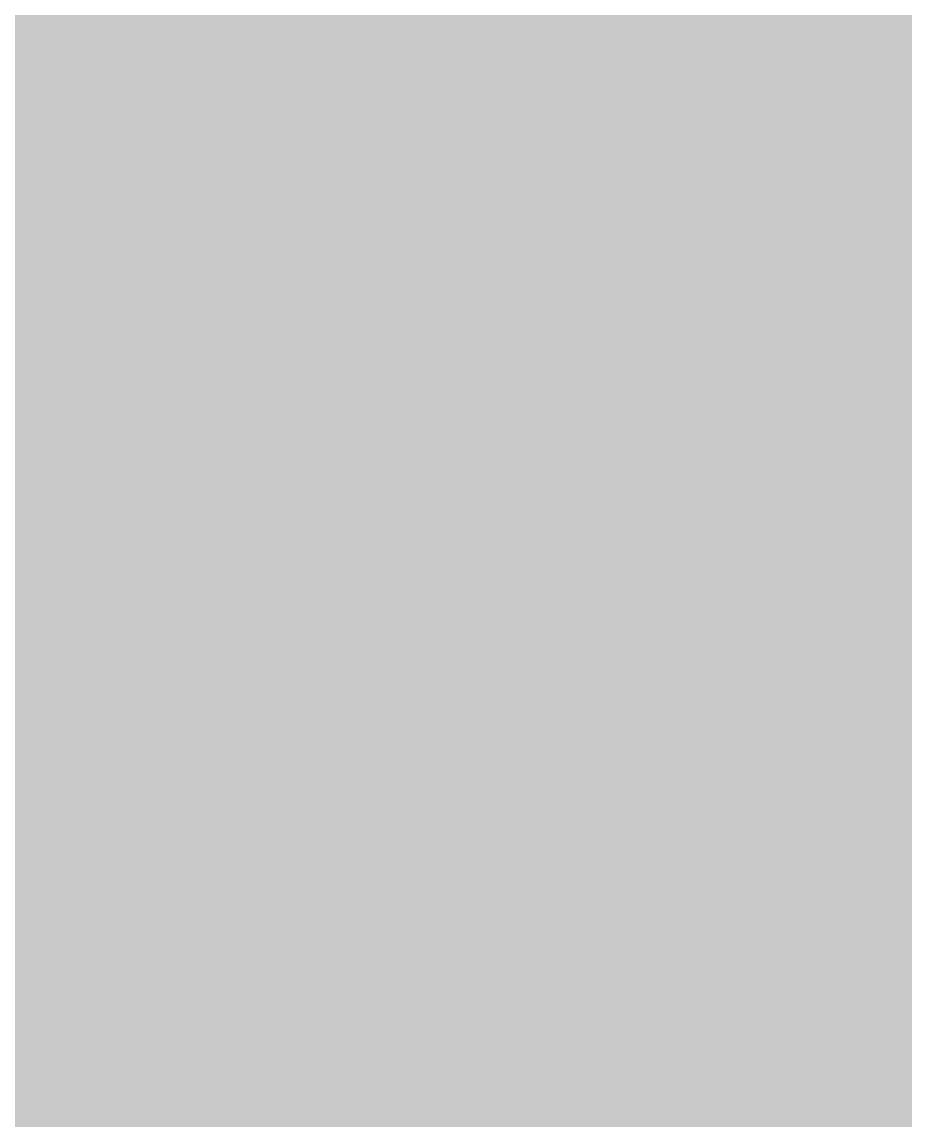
# Model space of a CAD drawing. Header units: millimetres. Extents: x -11450 to 1579, y -1115 to 3078.
# Drawn here: x -4170.358 to -4168.557, y 953.983 to 956.223 of the extents above; entities that cross this region are included whole.
import ezdxf

# ---------------------------------------------------------------- set-up
doc = ezdxf.new("R2010")
doc.units = ezdxf.units.MM
doc.layers.add('G-XREF-____-OTLN', color=8, linetype='Continuous', lineweight=9)
doc.layers.add('M-EQPM-____-OTLN', color=50, linetype='Continuous', lineweight=9)

# ---------------------------------------------------------------- blocks, each defined once
blk = doc.blocks.new('Filter column D940 26_01_26 - ASY SLM 1600 Filter column D940_iam-V168-Разрез 11')
at = {"layer": 'G-XREF-____-OTLN'}
h = blk.add_hatch(color=9, dxfattribs=at)
h.paths.add_polyline_path([(-4026.2459, 796.5743), (-4000.9402, 821.6988), (-3971.8211, 1009.9233), (-3961.9386, 1008.3945), (-3988.985, 833.5685), (-3938.7335, 883.4602), (-3958.0614, 1008.3945), (-3948.1789, 1009.9233), (-3929.7169, 892.4123), (-3898.6186, 923.288), (-3943.8734, 1011.3223), (-3934.9797, 1015.8942), (-3891.1741, 930.6791), (-3867.9087, 953.778), (-3931.8429, 1018.1732), (-3924.7465, 1025.2188), (-3800.9685, 900.5483), (-3773.5566, 953.8729), (-3922.0855, 1028.8813), (-3917.5776, 1037.8076), (-3768.9846, 962.7668), (-3743.3144, 1013.4467), (-3916.3795, 1041.4951), (-3914.7797, 1051.3663), (-3738.1544, 1022.7409), (-3703.5106, 1090.1336), (-3914.7797, 1055.8935), (-3916.3795, 1065.7647), (-3699.1032, 1100.9784), (-3704.4984, 1124.9981), (-3711.6181, 1147.3798), (-3721.099, 1168.6756), (-3917.5776, 1069.4522), (-3922.0855, 1078.3785), (-3725.5529, 1177.6292), (-3729.2054, 1184.4621), (-3783.5562, 1224.2493), (-3924.7465, 1082.041), (-3931.8429, 1089.0866), (-3791.7471, 1230.2455), (-3843.9446, 1268.4564), (-3934.9797, 1091.3656), (-3943.8734, 1095.9375), (-3852.1142, 1274.4369), (-3907.2103, 1314.3048), (-3911.2974, 1315.0105), (-3914.5038, 1315.0105), (-3948.1789, 1097.3364), (-3958.0614, 1098.8653), (-3924.4095, 1316.389), (-3954.5535, 1319.558), (-3964.2889, 1319.5373), (-3980.5527, 1219.1859), (-3961.9386, 1098.8653), (-3971.8211, 1097.3364), (-3985.7298, 1187.2421), (-3994.6785, 1132.0266), (-3976.1266, 1095.9375), (-3985.0203, 1091.3656), (-3997.3966, 1115.2556), (-3999.746, 1100.7591), (-3988.1571, 1089.0866), (-3995.2535, 1082.041), (-4001.7235, 1088.5576), (-4002.9603, 1080.9266), (-3997.9145, 1078.3785), (-4002.4224, 1069.4522), (-4004.6385, 1070.5713), (-4004.9997, 1065.9882), (-4003.6205, 1065.7647), (-4005.2203, 1055.8935), (-4007.0174, 1055.8935), (-4007.8193, 1050.9451), (-4005.2203, 1051.3663), (-4003.6205, 1041.4951), (-4009.5055, 1040.5414), (-4010.6194, 1033.6681), (-4002.4224, 1037.8076), (-3997.9145, 1028.8813), (-4012.5969, 1021.4666), (-4015.2535, 1005.0746), (-3995.2535, 1025.2188), (-3988.1571, 1018.1732), (-4018.0025, 988.1125), (-4026.6131, 934.9837), (-3985.0203, 1015.8942), (-3976.1266, 1011.3223), (-4031.7902, 903.0398), (-4047.9197, 803.5169), (-4027.1086, 796.836)])
h.paths.add_polyline_path([(-3867.8579, 804.8887), (-3852.8665, 810.1673), (-3845.2849, 814.3394), (-3843.9488, 816.9386), (-3867.8579, 863.4491), (-3867.8579, 806.1293)])
h.paths.add_polyline_path([(-4095.3751, 825.7467), (-4095.3751, 910.1821), (-4143.2395, 861.9726), (-4123.3002, 844.5508), (-4110.8225, 834.6647), (-4098.0655, 827.2999)])
h.paths.add_polyline_path([(-3838.3268, 827.875), (-3805.7757, 891.197), (-3867.8579, 953.7268), (-3867.8579, 885.322), (-3840.4715, 832.047)])
h.paths.add_polyline_path([(-4150.68, 868.6717), (-4095.3751, 924.3753), (-4095.3751, 979.6628), (-4194.4471, 929.6306), (-4184.1734, 911.2642), (-4163.7286, 883.8102), (-4152.7944, 870.5754)])
h.paths.add_polyline_path([(-4198.9007, 938.5843), (-4166.8055, 954.7927), (-4166.8055, 1015.0479), (-4220.8972, 1006.2814), (-4215.4137, 981.973), (-4208.3094, 959.7152), (-4200.2655, 941.6495)])
h.paths.add_polyline_path([(-4162.2553, 957.0906), (-4095.3751, 990.8657), (-4095.3751, 1026.6246), (-4129.3405, 1021.1198), (-4160.6502, 960.2129)])
h.paths.add_polyline_path([(-3959.8384, 1008.6302), (-3982.6398, 1014.7398), (-3999.0517, 1031.27), (-4004.9997, 1053.7915), (-3998.8901, 1076.2697), (-3982.3599, 1092.6816), (-3959.8384, 1098.6296), (-3937.3602, 1092.52), (-3920.9483, 1075.9898), (-3915.0003, 1053.4683), (-3921.1099, 1030.9901), (-3937.6401, 1014.5782), (-3958.9259, 1008.8782)])
h.paths.add_polyline_path([(-3960, 1011.67), (-3938.8695, 1017.4411), (-3923.5517, 1033.0544), (-3918.0828, 1053.7915), (-3923.8112, 1074.7604), (-3939.4246, 1090.0782), (-3960.1616, 1095.5471), (-3981.1305, 1089.8187), (-3996.4483, 1074.2053), (-4001.9172, 1053.4683), (-3996.1888, 1032.4994), (-3980.5754, 1017.1816), (-3960.1509, 1011.7099)])
h.paths.add_polyline_path([(-4222.8042, 1016.1028), (-4166.8055, 1025.1784), (-4166.8055, 1082.0814), (-4222.8036, 1091.1569), (-4225.0405, 1068.4517), (-4224.7356, 1035.7178), (-4223.3152, 1021.2923)])
h.paths.add_polyline_path([(-4123.6596, 1032.171), (-4095.3751, 1036.7551), (-4095.3751, 1070.5047), (-4103.294, 1071.7882), (-4120.762, 1037.8076)])
h.paths.add_polyline_path([(-4095.3751, 1080.6352), (-4095.3751, 1087.1929), (-4098.4869, 1081.1395)])
h.paths.add_polyline_path([(-4166.8055, 1092.2119), (-4166.8055, 1152.4671), (-4198.901, 1168.6756), (-4210.0482, 1142.974), (-4216.471, 1121.8026), (-4220.8968, 1100.9784), (-4186.6418, 1095.4267)])
h.paths.add_polyline_path([(-4166.8055, 1163.67), (-4166.8055, 1202.7326), (-4190.3252, 1185.3402), (-4194.4471, 1177.6292), (-4181.235, 1170.957)])
for radius, start, end in [(335, 134.839988, 270.001468), (335, 134.839988, 270.001468), (273.5, 127.258278, 222.168399), (266.5, 186.54225, 237.01881), (266.5, 186.54225, 237.01881), (267.5, 195.537931, 237.111231)]:
    blk.add_arc((-3960, 1053.6299), radius, start, end, dxfattribs=at)
blk = doc.blocks.new('Filter column D940 26_01_26 - Standard-V169-Разрез 11')
blk.add_blockref('Filter column D940 26_01_26 - ASY SLM 1600 Filter column D940_iam-V168-Разрез 11', (0, 0))

msp = doc.modelspace()

# ---------------------------------------------------------------- block references
at = {"layer": 'M-EQPM-____-OTLN'}
msp.add_blockref('Filter column D940 26_01_26 - Standard-V169-Разрез 11', (0, 0), dxfattribs=at)

doc.saveas('drawing.dxf')
